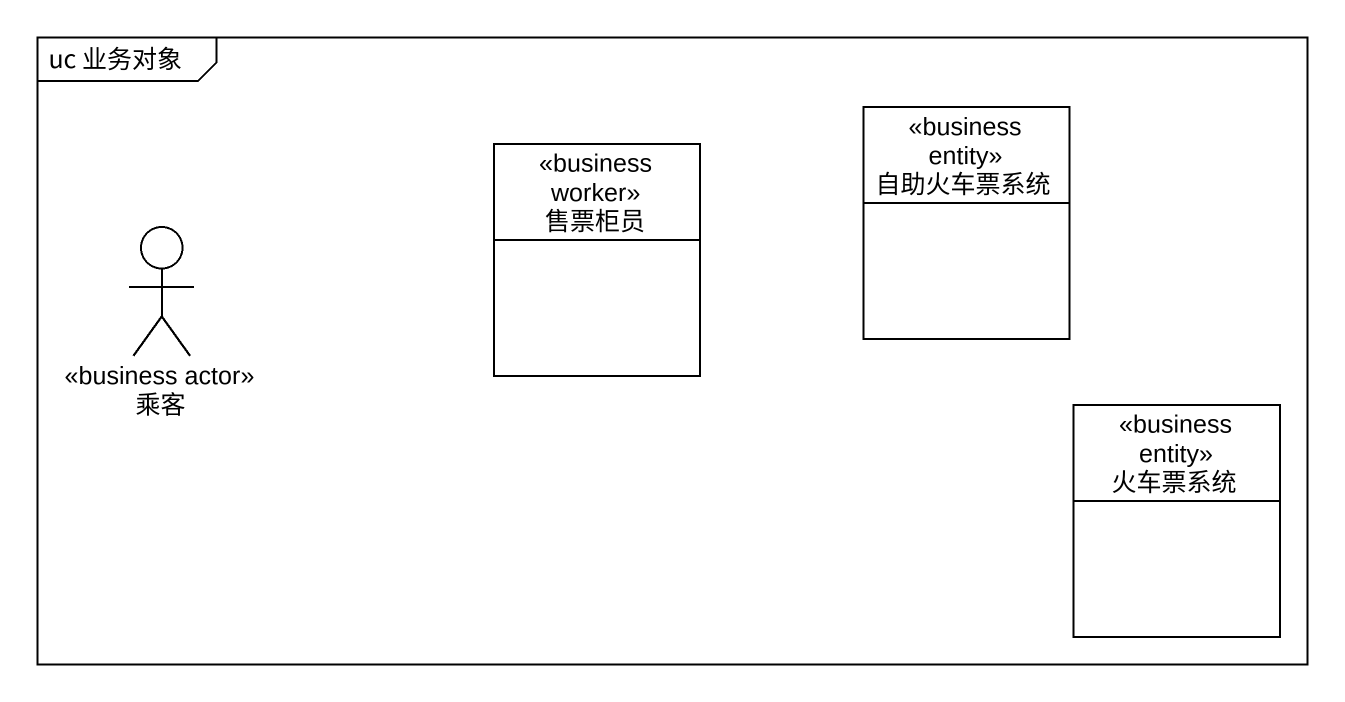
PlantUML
@startuml
mainframe uc 业务对象
allowmixing
hide circle
hide empty members
class 自助火车票系统 <<business entity>>
actor 乘客 <<business actor>>
class 售票柜员 <<business worker>>
class 火车票系统 <<business entity>>
@enduml
